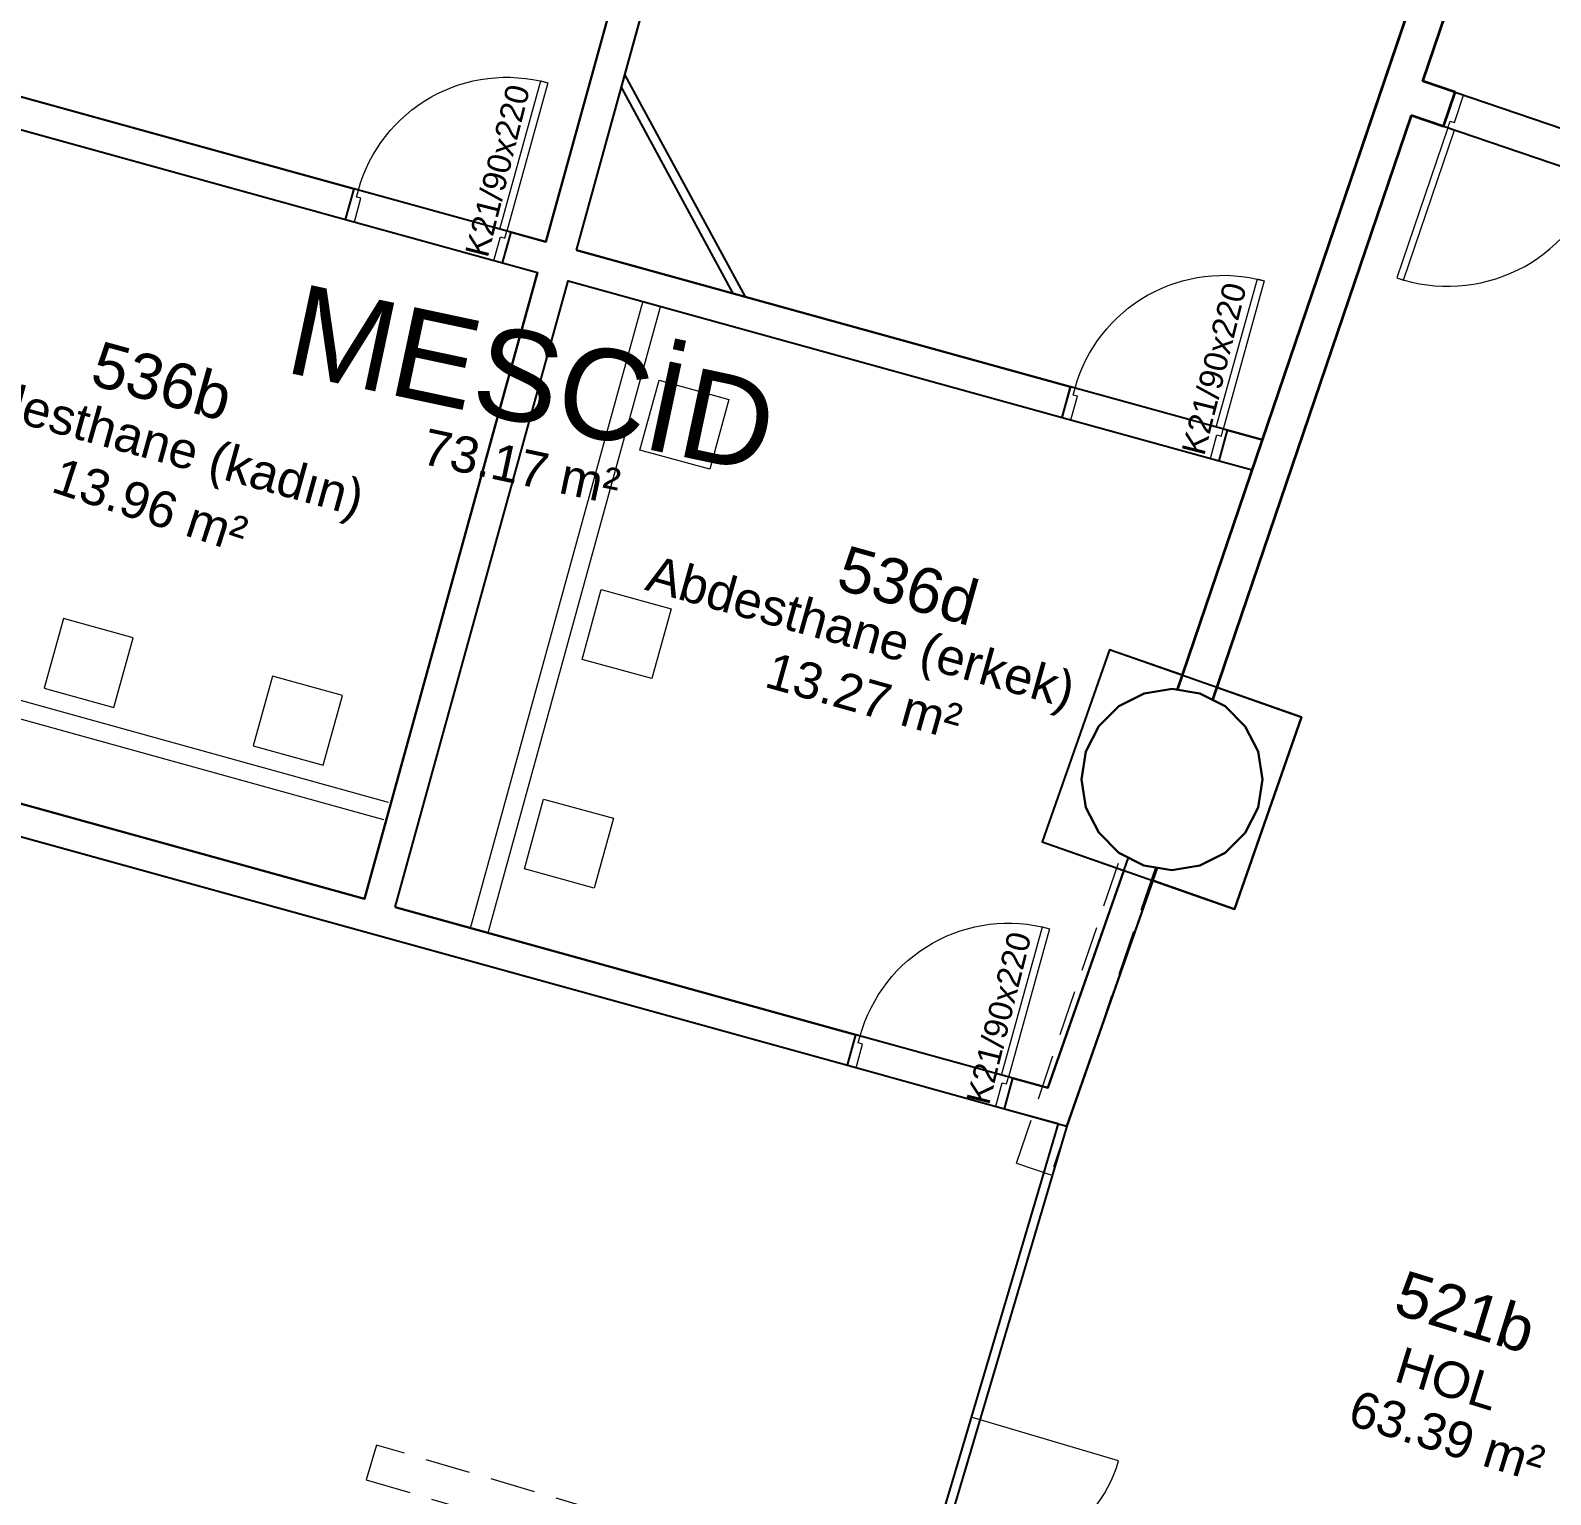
# Model space of a CAD drawing. Header units: millimetres. Extents: x 62878 to 70819, y -67946 to -61850.
# Drawn here: x 67198 to 68038, y -63355 to -62546 of the extents above; entities that cross this region are included whole.
import ezdxf
from ezdxf.enums import TextEntityAlignment as Align

# ---------------------------------------------------------------- set-up
doc = ezdxf.new("R2010")
doc.units = ezdxf.units.MM
doc.linetypes.add('HIDDEN', pattern=[0.375, 0.25, -0.125])
doc.layers.add('alan hesabı1', color=7, linetype='Continuous', plot=False)
for name, color, linetype, lineweight in [('Alan yazısı 1', 3, 'Continuous', 30), ('BAP', 41, 'Continuous', 30), ('camlı böl. 300', 2, 'Continuous', 13), ('DUV.ALÇ.-yeni', 20, 'Continuous', 25), ('DUVAR-GAZBETON', 84, 'Continuous', 35), ('DUVAR-GAZBETON_eski', 227, 'Continuous', 13), ('kapı-camekan-yeni', 141, 'Continuous', 13), ('kapı-yeni', 3, 'Continuous', 13), ('TEFRİŞ-yeni', 53, 'Continuous', 9)]:
    doc.layers.add(name, color=color, linetype=linetype, lineweight=lineweight)
for name, color, linetype in [('Alan yazısı 2', 6, 'Continuous'), ('MAH-ADI 1', 12, 'Continuous'), ('MAH-ADI 2', 11, 'Continuous'), ('Mahal no.-yeni', 7, 'Continuous')]:
    doc.layers.add(name, color=color, linetype=linetype)
doc.styles.add('bold', font='arial.ttf', dxfattribs={"height": 10})

msp = doc.modelspace()

# ---------------------------------------------------------------- linework, layer by layer
at = {"layer": 'alan hesabı1', "linetype": 'ByBlock'}
msp.add_lwpolyline([(68158.65, -62155.73), (68128.5, -62213.16), (68087.4, -62291.45), (68091.79, -62295.85), (68098.89, -62309.79), (68101.32, -62325.24), (68098.87, -62340.69), (68091.76, -62354.63), (68080.69, -62365.68), (68066.75, -62372.77), (68051.29, -62375.21), (68035.84, -62372.75), (67967.41, -62573.9), (67985.28, -62579.98), (68155.69, -62637.95), (68512.88, -62759.48), (68518.56, -62740.32), (68548.83, -62749.28, 0.297315), (68863.24, -62456.52), (68853.29, -62454.99), (68864.14, -62384.29, 0.144648), (68814.88, -62172.8, 0.565048), (68158.65, -62155.73)], format="xyb", dxfattribs=at)
for points in [[(67254.78, -62035.54), (67625.36, -62146.72), (67482.85, -62662.72), (67113.11, -62560.58), (67122.18, -62555.97), (67133.25, -62544.91), (67140.36, -62530.98), (67142.81, -62515.53), (67140.37, -62500.08), (67133.28, -62486.14), (67122.23, -62475.07), (67112.95, -62470.33), (67180.94, -62140.95), (67220.7, -62149.16)], [(67499.72, -62667.38), (67642.12, -62151.75), (68011.41, -62262.54), (67982.41, -62359.23), (68015.39, -62370.77), (67878.85, -62772.12), (67859.57, -62766.8), (67772.82, -62742.83)], [(67019.16, -62925.08), (67091.79, -62572.85), (67372.17, -62650.3), (67458.92, -62674.27), (67478.2, -62679.59), (67382.63, -63025.64)], [(67960.97, -62592.83), (67853.48, -62908.78), (67900.47, -62925.23), (67863.31, -63031.39), (67818.25, -63015.62), (67770.79, -63151.19), (67716.12, -63335.39), (67670.59, -63488.78), (67628.95, -63629.05), (68204.73, -63799.95), (68225.05, -63731.33), (68339.63, -63344.37), (68507.2, -62778.67), (68149.25, -62656.89), (67978.84, -62598.91), (67960.97, -62592.83)], [(67399.49, -63030.31), (67495.06, -62684.25), (67768.17, -62759.7), (67854.92, -62783.67), (67873.2, -62788.72), (67834.6, -62902.17), (67794.32, -62888.07), (67757.15, -62994.22), (67802.21, -63010), (67760.17, -63130.1), (67740.86, -63124.75), (67654.12, -63100.75)]]:
    msp.add_lwpolyline(points, close=True, dxfattribs=at)
at = {"layer": 'alan hesabı1'}
msp.add_lwpolyline([(66433.74, -62861.84), (66646.78, -62890.79), (67005.97, -62939.58), (67029.01, -62945.96), (67115.75, -62969.96), (67649.47, -63117.63), (67736.21, -63141.63), (67751.68, -63145.9), (67765.97, -63149.86), (67758, -63176.74), (67711.32, -63333.97), (67665.8, -63487.36), (67624.16, -63627.63)], dxfattribs=at)
at = {"layer": 'BAP'}
msp.add_lwpolyline([(67876.36, -62975.21), (67878.81, -62959.76), (67876.38, -62944.31), (67869.28, -62930.36), (67858.23, -62919.3), (67844.29, -62912.19), (67828.84, -62909.73), (67813.39, -62912.17), (67799.45, -62919.26), (67788.38, -62930.31), (67781.27, -62944.25), (67778.81, -62959.7), (67781.25, -62975.15), (67788.34, -62989.09), (67799.4, -63000.16), (67813.33, -63007.27), (67828.78, -63009.73), (67844.23, -63007.29), (67858.18, -63000.2), (67869.25, -62989.14)], close=True, dxfattribs=at)
at = {"layer": 'camlı böl. 300'}
for p, q in [((67765.97, -63149.86), (67624.16, -63627.63)), ((67770.79, -63151.19), (67628.95, -63629.05))]:
    msp.add_line(p, q, dxfattribs=at)
at = {"layer": 'DUV.ALÇ.-yeni'}
for p, q in [((67482.85, -62662.72), (67630.42, -62128.4)), ((67499.72, -62667.38), (67647.29, -62133.06)), ((67113.11, -62560.58), (67376.81, -62633.43)), ((67091.79, -62572.85), (67372.17, -62650.3)), ((67526.46, -62570.57), (67592.92, -62693.13)), ((67524.54, -62577.52), (67586.23, -62691.28)), ((67372.17, -62650.3), (67376.81, -62633.43)), ((67458.92, -62674.27), (67463.56, -62657.39)), ((67463.56, -62657.39), (67482.85, -62662.72)), ((67499.72, -62667.38), (67772.82, -62742.83)), ((67458.92, -62674.27), (67478.2, -62679.59)), ((67382.63, -63025.64), (67478.2, -62679.59)), ((67399.49, -63030.31), (67495.06, -62684.25)), ((67495.06, -62684.25), (67768.17, -62759.7)), ((67768.17, -62759.7), (67772.82, -62742.83)), ((67854.92, -62783.67), (67859.57, -62766.8)), ((67859.57, -62766.8), (67878.85, -62772.12)), ((67854.92, -62783.67), (67873.2, -62788.72)), ((67120.39, -62953.08), (67382.63, -63025.64)), ((67115.75, -62969.96), (67649.47, -63117.63)), ((67760.17, -63130.1), (67804.7, -63002.87)), ((67770.79, -63151.19), (67820.76, -63008.45)), ((67399.49, -63030.31), (67654.12, -63100.75)), ((67649.47, -63117.63), (67654.12, -63100.75)), ((67736.21, -63141.63), (67740.86, -63124.75)), ((67740.86, -63124.75), (67760.17, -63130.1)), ((67736.21, -63141.63), (67770.79, -63151.19))]:
    msp.add_line(p, q, dxfattribs=at)
msp.add_lwpolyline([(67794.32, -62888.07), (67757.15, -62994.22), (67863.31, -63031.39), (67900.47, -62925.23)], close=True, dxfattribs=at)
at = {"layer": 'DUVAR-GAZBETON', "ltscale": 0.5}
for p, q in [((67831.86, -62910.21), (68018.35, -62362.08)), ((67967.41, -62573.9), (68035.84, -62372.75)), ((67960.97, -62592.83), (67851.13, -62915.68))]:
    msp.add_line(p, q, dxfattribs=at)
at = {"layer": 'DUVAR-GAZBETON', "ltscale": 100}
for points in [[(67985.28, -62579.98), (67967.41, -62573.9)], [(67978.84, -62598.91), (67985.28, -62579.98)], [(67978.84, -62598.91), (67960.97, -62592.83)]]:
    msp.add_lwpolyline(points, dxfattribs=at)
at = {"layer": 'DUVAR-GAZBETON', "linetype": 'HIDDEN', "ltscale": 100}
msp.add_lwpolyline([(67767.32, -63099.92), (67767.3, -63099.91)], dxfattribs=at)
at = {"layer": 'DUVAR-GAZBETON_eski', "linetype": 'HIDDEN', "ltscale": 100}
for p, q in [((67742.93, -63171.61), (67800.99, -63000.97)), ((67389.28, -63327.41), (67383.6, -63346.59)), ((68267.64, -63587.5), (67389.28, -63327.41)), ((67383.6, -63346.59), (68261.96, -63606.68))]:
    msp.add_line(p, q, dxfattribs=at)
for points in [[(67819.63, -63008.27), (67761.86, -63178.05)], [(67742.93, -63171.61), (67761.86, -63178.05)]]:
    msp.add_lwpolyline(points, dxfattribs=at)
at = {"layer": 'kapı-camekan-yeni', "ltscale": 5}
msp.add_lwpolyline([(67672.32, -63465.39), (67753.8, -63489.58, 0.414214), (67699.87, -63390.12, 0.414214), (67799.33, -63336.19), (67717.84, -63312.01)], format="xyb", dxfattribs=at)
at = {"layer": 'kapı-yeni'}
for points in [[(67379.24, -62634.1), (67376.83, -62633.44), (67372.17, -62650.3), (67376.99, -62651.63), (67380.59, -62638.62), (67378.18, -62637.96), (67379.24, -62634.1, -0.414214), (67483.83, -62574.85), (67461.17, -62656.77), (67463.58, -62657.43), (67458.93, -62674.31), (67454.11, -62672.97), (67457.69, -62659.96), (67460.1, -62660.62), (67461.17, -62656.77), (67457.31, -62655.7), (67479.98, -62573.78), (67483.83, -62574.85)], [(67953.04, -62682.6), (67956.82, -62683.89), (67984.99, -62601.05), (67981.2, -62599.76), (67982.49, -62595.97), (67984.85, -62596.78), (67989.99, -62581.6), (67985.26, -62579.99), (67978.83, -62598.95), (67981.2, -62599.76), (67953.04, -62682.6, 0.414214), (68064.04, -62627.92, 0.414214), (68118.73, -62738.93), (68146.89, -62656.08), (68149.26, -62656.89), (68155.69, -62637.95), (68150.96, -62636.34), (68145.81, -62651.49), (68148.18, -62652.3), (68146.89, -62656.08), (68143.1, -62654.8), (68114.94, -62737.64), (68118.73, -62738.93)], [(67775.25, -62743.5), (67772.84, -62742.84), (67768.17, -62759.7), (67772.99, -62761.03), (67776.59, -62748.02), (67774.18, -62747.36), (67775.25, -62743.5, -0.414214), (67879.84, -62684.25), (67857.17, -62766.17), (67859.58, -62766.84), (67854.93, -62783.71), (67850.12, -62782.37), (67853.69, -62769.36), (67856.1, -62770.02), (67857.17, -62766.17), (67853.32, -62765.1), (67875.98, -62683.18), (67879.84, -62684.25)], [(67656.53, -63101.42), (67654.12, -63100.75), (67649.45, -63117.62), (67654.27, -63118.95), (67657.87, -63105.94), (67655.46, -63105.28), (67656.53, -63101.42, -0.414214), (67761.11, -63042.17), (67738.45, -63124.09), (67740.86, -63124.75), (67736.21, -63141.63), (67731.39, -63140.29), (67734.97, -63127.28), (67737.38, -63127.94), (67738.45, -63124.09), (67734.59, -63123.02), (67757.26, -63041.1), (67761.11, -63042.17)]]:
    msp.add_lwpolyline(points, format="xyb", dxfattribs=at)
at = {"layer": 'TEFRİŞ-yeni'}
for p, q in [((67441.23, -63041.85), (67536.66, -62695.25)), ((67450.86, -63044.52), (67546.3, -62697.92)), ((67155.71, -62905.79), (67395.77, -62972.21)), ((67153.06, -62915.43), (67393.09, -62981.84))]:
    msp.add_line(p, q, dxfattribs=at)
for points in [[(67573.41, -62788.37), (67534.84, -62777.75), (67545.46, -62739.19), (67584.02, -62749.81), (67573.41, -62788.37)], [(67541.42, -62903.99), (67502.85, -62893.37), (67513.47, -62854.8), (67552.04, -62865.42), (67541.42, -62903.99)], [(67216.18, -62870.8), (67205.51, -62909.35), (67244.06, -62920.02), (67254.73, -62881.46), (67216.18, -62870.8)], [(67331.83, -62902.64), (67321.17, -62941.19), (67359.72, -62951.86), (67370.39, -62913.31), (67331.83, -62902.64)], [(67509.55, -63019.72), (67470.99, -63009.1), (67481.61, -62970.54), (67520.17, -62981.16), (67509.55, -63019.72)]]:
    msp.add_lwpolyline(points, dxfattribs=at)

# ---------------------------------------------------------------- texts
at = {"layer": 'Alan yazısı 1', "style": 'bold'}
msp.add_text('73.17 m²', height=20, rotation=347.99598, dxfattribs=at).set_placement((67469.26, -62786.81), align=Align.MIDDLE_CENTER)
at = {"layer": 'Alan yazısı 2', "style": 'bold'}
for s, rotation, p in [('13.96 m²', 341.91364, (67264.15, -62808.1)), ('13.27 m²', 344.33144, (67658.57, -62913.59)), ('63.39 m²', 342.96144, (67980.72, -63322.36))]:
    msp.add_text(s, height=20, rotation=rotation, dxfattribs=at).set_placement(p, align=Align.MIDDLE_CENTER)
at = {"layer": 'kapı-yeni', "style": 'bold'}
for p in [(67456.07, -62623.37), (67852.08, -62732.77), (67733.14, -63091.46)]:
    msp.add_text('K21/90x220', height=13, rotation=75.95477, dxfattribs=at).set_placement(p, align=Align.MIDDLE_CENTER)
at = {"layer": 'MAH-ADI 1', "style": 'bold'}
msp.add_text('MESCİD', height=50, rotation=347.99598, dxfattribs=at).set_placement((67475.31, -62738.18), align=Align.MIDDLE_CENTER)
at = {"layer": 'MAH-ADI 2', "style": 'bold'}
for s, rotation, p in [('Abdesthane (kadın)', 344.54389, (67263.97, -62772.45)), ('Abdesthane (erkek)', 344.33144, (67656.97, -62878.05))]:
    msp.add_text(s, height=20, rotation=rotation, dxfattribs=at).set_placement(p, align=Align.MIDDLE_CENTER)
msp.add_text('HOL', height=20, rotation=342.96144, dxfattribs=at).set_placement((67950.74, -63291.85))
at = {"layer": 'Mahal no.-yeni', "color": 1, "style": 'bold'}
for s, rotation, p in [('536b', 344.54389, (67270.81, -62739.54)), ('536d', 344.33144, (67683.08, -62852.53)), ('521b', 342.96144, (67990.99, -63253.83))]:
    msp.add_text(s, height=25, rotation=rotation, dxfattribs=at).set_placement(p, align=Align.MIDDLE_CENTER)

doc.saveas('drawing.dxf')
